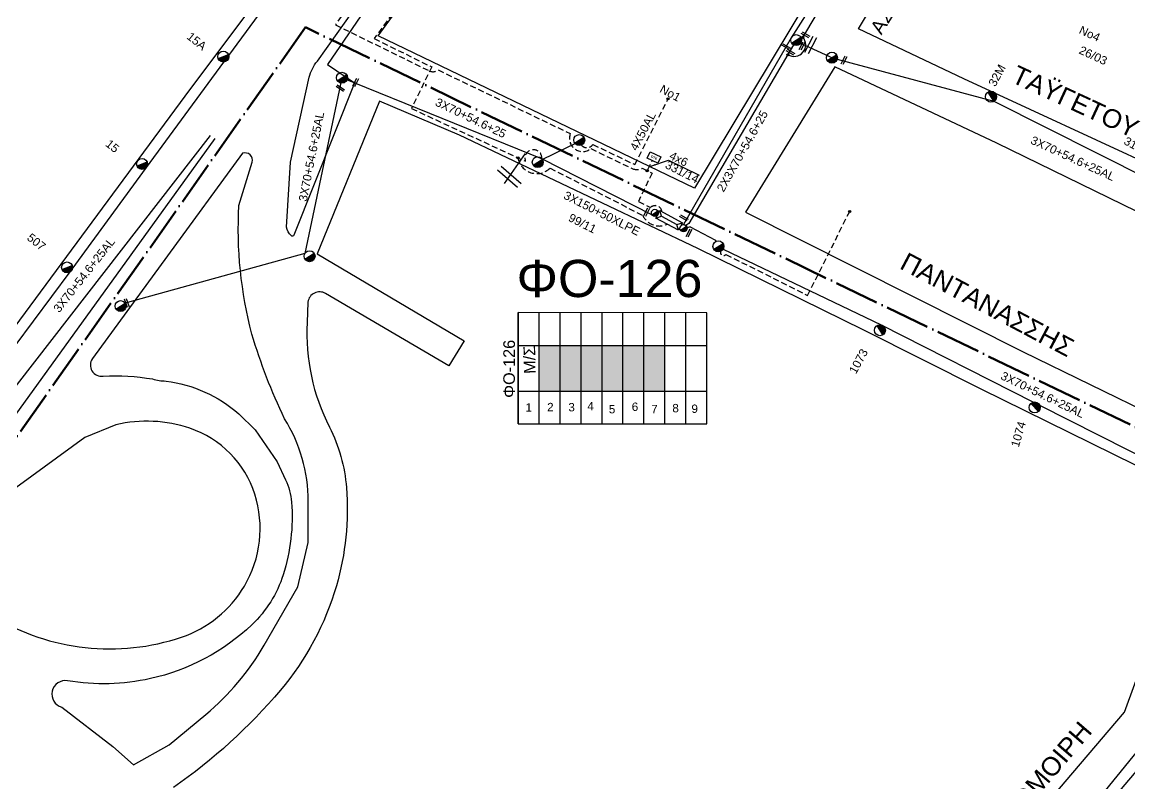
# Model space of a CAD drawing. Header units: millimetres. Extents: x 918 to 3138, y 719 to 1759.
# Drawn here: x 2331.3 to 2569.4, y 1236.1 to 1399.9 of the extents above; entities that cross this region are included whole.
import ezdxf
from ezdxf.enums import TextEntityAlignment as Align

# ---------------------------------------------------------------- set-up
doc = ezdxf.new("R2010")
doc.units = ezdxf.units.MM
doc.header["$LTSCALE"] = 0.5
doc.linetypes.add('ACAD_ISO04W100', pattern=[30, 24, -3, 0, -3])
doc.linetypes.add('DASHED', pattern=[19.05, 12.7, -6.35])
for name, color, linetype in [('Pillar OTE', 7, 'Continuous'), ('Άγνωστα', 7, 'Continuous'), ('Ασφαλειοκιβώτια Χ.Τ 9 αναχωρήσεων', 7, 'Continuous'), ('Γυμνά εναέρια ΧΤ (3Φ)   4x50AL', 7, 'Continuous'), ('Γυμνά εναέρια ΧΤ και ΦΟΠ (3Φ)   4x50+16AL', 7, 'Continuous'), ('Επιγραφές - Σχήματα', 7, 'Continuous'), ('Καλώδια ΧΤ   3x150AL+50XLPE', 7, 'DASHED'), ('Μηχανική τομή', 7, 'Continuous'), ('Στύλος ΦΜ', 7, 'Continuous'), ('Στύλος ΦΜ @ 1', 7, 'Continuous'), ('Συνδέσεις', 7, 'Continuous'), ('Συνεστραμμένα ΧΤ   3x70+54.6+25 AL', 7, 'SYN_LINE'), ('Τομή', 7, 'Continuous'), ('Υποσταθμός εναέριος 2 στύλων', 7, 'Continuous'), ('Υποσταθμός πόλεως', 7, 'Continuous'), ('Υπόβαθρο ΔΕΗ', 7, 'Continuous'), ('Υπόγεια καλώδια Παροχών ΧΤ   4x50AL', 7, 'DASHED'), ('Υπόγεια καλώδια Παροχών ΧΤ   4x6', 7, 'DASHED')]:
    doc.layers.add(name, color=color, linetype=linetype)
doc.styles.add('arial', font='ARIAL.TTF')
doc.styles.get("Standard").update_dxf_attribs({"font": 'ARIAL.TTF'})
doc.linetypes.add('SYN_LINE', pattern='A,0.5,-0.0001,["/\\/\\/\\/",Standard,S=0.1,R=0,X=0,Y=-0.05],-0.25', length=0.7501)
doc.dimstyles.new('ISO-25', dxfattribs={"dimtxt": 2.5, "dimasz": 2.5, "dimexe": 1.25, "dimexo": 0.625, "dimtad": 1, "dimtxsty": 'Standard', "dimcen": 2.5, "dimadec": 0, "dimazin": 0, "dimtfac": 1, "dimtmove": 0, "dimatfit": 3, "dimfxl": 1, "dimarcsym": 0})

# ---------------------------------------------------------------- blocks, each defined once
blk = doc.blocks.new('ΑΣΦΑΛΕΙΟΚΙΒΩΤΙΟ ΥΠΟΣΤΑΘΜΟΥ 9 ΑΝΑΧΩΡΗΣΕΩΝ')
at = {"layer": 'Ασφαλειοκιβώτια Χ.Τ 9 αναχωρήσεων', "ltscale": 40}
for p, q in [((-23.8, 40.36), (24.02, 40.36)), ((-9.72, 40.36), (-9.72, -40.64)), ((9.94, 40.36), (9.94, -40.64)), ((-23.8, 31.36), (24.02, 31.36)), ((-23.8, 22.36), (24.02, 22.36)), ((-23.8, 13.36), (24.02, 13.36)), ((-23.8, 4.36), (24.02, 4.36)), ((-23.8, -4.64), (24.02, -4.64)), ((-23.8, -13.64), (24.02, -13.64)), ((-23.8, -22.64), (24.02, -22.64)), ((-23.8, -31.64), (24.02, -31.64))]:
    blk.add_line(p, q, dxfattribs=at)
at = {"layer": 'Ασφαλειοκιβώτια Χ.Τ 9 αναχωρήσεων'}
blk.add_lwpolyline([(-23.8, -40.64), (24.02, -40.64), (24.02, 40.36), (-23.8, 40.36)], close=True, dxfattribs=at)
for s, p in [('1', (-18.54, 37.25)), ('2', (-18.39, 27.98)), ('3', (-18.45, 18.85)), ('4', (-17.96, 10.67)), ('5', (-19.3, 1.44)), ('6', (-18.25, -8.4)), ('7', (-19.23, -16.79)), ('8', (-18.84, -25.86)), ('9', (-19.09, -34.08))]:
    blk.add_text(s, height=3.6, rotation=270, dxfattribs=at).set_placement(p)
at = {"layer": 'Ασφαλειοκιβώτια Χ.Τ 9 αναχωρήσεων', "ltscale": 40}
for tag, height, p in [('ΟΝΟΜΑ', 5, (-0.16, 44.31)), ('ΚΕΙΜΕΝΟ 1', 2, (17.06, 35.59)), ('ΚΕΙΜΕΝΟ 2', 2, (17.06, 26.88)), ('ΚΕΙΜΕΝΟ 3', 2, (17.06, 17.69)), ('ΚΕΙΜΕΝΟ 4', 2, (17.06, 8.71)), ('ΚΕΙΜΕΝΟ 5', 2, (17.06, -0.13)), ('ΚΕΙΜΕΝΟ 6', 2, (17.06, -9.05)), ('ΚΕΙΜΕΝΟ 7', 2, (17.06, -18.13)), ('ΚΕΙΜΕΝΟ 8', 2, (17.06, -26.85)), ('ΚΕΙΜΕΝΟ 9', 2, (17.06, -35.99)), ('ΣΧ', 2, (-0.1, -42.64))]:
    blk.add_attdef(tag, text='', height=height, dxfattribs=at).set_placement(p, align=Align.MIDDLE_CENTER)
blk = doc.blocks.new('ΜΗΧΑΝΙΚΗ ΤΟΜΗ')
at = {"layer": 'Μηχανική τομή', "ltscale": 40}
for p, q in [((-1.89, 0.78), (1.89, 0.78)), ((1.89, 0), (-1.89, 0))]:
    blk.add_line(p, q, dxfattribs=at)
blk = doc.blocks.new('ΥΠΑΡΧΩΝ ΤΣΙΜΕΝΤΕΝΙΟΣ ΣΤΥΛΟΣ')
at = {"layer": 'Στύλος ΦΜ'}
blk.add_hatch(color=7, dxfattribs=at).paths.add_polyline_path([(-1.29, -2.28, 0.574793), (2.62, 0, 0.268822), (1.3, 2.27)])
at = {"layer": 'Στύλος ΦΜ', "color": 7}
blk.add_line((-1.29, -2.28), (1.3, 2.27), dxfattribs=at)
blk.add_circle((0, 0), 2.62, dxfattribs=at)
at = {"layer": 'Στύλος ΦΜ', "flags": 4}
for tag, p in [('ΑΡΙΘΜΟΣ', (-4.68, 8.05)), ('ΤΥΠΟΣ', (-4.91, 3.03))]:
    blk.add_attdef(tag, p, '', height=4, dxfattribs=at)
blk = doc.blocks.new('ΥΠΟΣΤΑΘΜΟΣ ΕΝΑΕΡΙΟΣ ΕΠΙ 2 ΣΤΥΛΩΝ')
at = {"layer": 'Υποσταθμός εναέριος 2 στύλων', "linetype": 'Continuous'}
for points in [[(-11.97, -2.11, 0.574793), (-8.45, -0.07, 0.268822), (-9.64, 1.98)], [(9.68, -2.15, 0.574793), (13.19, -0.1, 0.268822), (12.01, 1.95)]]:
    blk.add_hatch(color=256, dxfattribs=at).paths.add_polyline_path(points)
for p, q in [((-11.97, -2.11), (-9.64, 1.98)), ((9.68, -2.15), (12.01, 1.95))]:
    blk.add_line(p, q, dxfattribs=at)
for centre in [(-10.81, -0.07), (10.84, -0.1)]:
    blk.add_circle(centre, 2.36, dxfattribs=at)
at = {"layer": 'Υποσταθμός πόλεως', "linetype": 'Continuous', "ltscale": 40}
blk.add_lwpolyline([(-8.57, 2.82), (8.57, 2.82), (8.57, -2.82), (-8.57, -2.82)], close=True, dxfattribs=at)
for points in [[(-5.75, 0), (-8.57, 2.82)], [(-8.57, -2.82), (-5.75, 0)], [(-5.75, 0), (5.75, 0)], [(5.75, 0), (8.57, 2.82)], [(8.57, -2.82), (5.75, 0)]]:
    blk.add_lwpolyline(points, dxfattribs=at)
at = {"layer": 'Υποσταθμός εναέριος 2 στύλων', "ltscale": 40, "flags": 1}
for tag, p in [('ΜΕΤΑΣΧΗΜΑΤΙΣΜΟΣ', (14.09, 2.51)), ('ΙΣΧΥΣ', (14.07, -0.28)), ('ΑΡΙΘΜΟΣ', (14.19, -3))]:
    blk.add_attdef(tag, p, '', height=1.8, dxfattribs=at)
blk = doc.blocks.new('ΤΟΜΗ')
at = {"layer": 'Τομή', "ltscale": 40}
for p, q in [((-5.68, 0), (5.68, 0)), ((5.68, -2.33), (-5.68, -2.33))]:
    blk.add_line(p, q, dxfattribs=at)
blk = doc.blocks.new('_ΣΥΝΔΕΣΗ')
at = {"layer": 'Συνδέσεις', "linetype": 'SYN_LINE', "ltscale": 40}
blk.add_hatch(color=256, dxfattribs=at).paths.add_polyline_path([(0.5, -0.01, 1), (-0.5, -0.01, 1)])
at = {"layer": 'Συνδέσεις'}
blk.add_circle((0, -0.01), 0.5, dxfattribs=at)
blk = doc.blocks.new('TSONTA XT1')
at = {"ltscale": 40}
h = blk.add_hatch(color=256, dxfattribs=at)
h.dxf.hatch_style = 1
h.paths.add_polyline_path([(595.96, 2487.66), (597.07, 2488.77), (595.96, 2489.87), (594.85, 2488.77)])
blk.add_lwpolyline([(594.85, 2488.77), (595.96, 2489.87), (597.07, 2488.77), (595.96, 2487.66)], close=True, dxfattribs=at)
blk = doc.blocks.new('PILLAR ΟΤΕ')
at = {"layer": 'Pillar OTE', "ltscale": 40}
blk.add_lwpolyline([(-3.31, 2.02), (3.39, 2.02), (3.39, -1.99), (-3.31, -1.99)], close=True, dxfattribs=at)
at = {"layer": 'Pillar OTE', "insert": (-1.81, 0.71), "char_height": 1.3575, "width": 109.961, "attachment_point": 1}
blk.add_mtext('{\\fArial|b1|i0|c161|p34;OTE}', dxfattribs=at)

msp = doc.modelspace()

# ---------------------------------------------------------------- hatches: boundary and pattern name
at = {"layer": 'Ασφαλειοκιβώτια Χ.Τ 9 αναχωρήσεων', "ltscale": 40}
for color, points in [(6, [(2442.46, 1330.38), (2442.46, 1320.55), (2446.96, 1320.55), (2446.96, 1330.38)]), (85, [(2446.96, 1330.38), (2446.96, 1320.55), (2451.46, 1320.55), (2451.46, 1330.38)]), (30, [(2451.46, 1330.38), (2451.46, 1320.55), (2455.96, 1320.55), (2455.96, 1330.38)]), (27, [(2455.96, 1330.38), (2455.96, 1320.55), (2460.46, 1320.55), (2460.46, 1330.38)]), (151, [(2460.46, 1330.38), (2460.46, 1320.55), (2464.96, 1320.55), (2464.96, 1330.38)])]:
    msp.add_hatch(color=color, dxfattribs=at).paths.add_polyline_path(points)
at = {"layer": 'Υπόγεια καλώδια Παροχών ΧΤ   4x6', "linetype": 'DASHED', "ltscale": 0.2}
h = msp.add_hatch(color=5, dxfattribs=at)
h.dxf.hatch_style = 1
h.paths.add_polyline_path([(2469.46, 1330.38), (2464.96, 1330.38), (2464.96, 1320.55), (2469.46, 1320.55)])

# ---------------------------------------------------------------- linework, layer by layer
at = {"layer": 'Άγνωστα', "color": 6, "linetype": 'DASHED', "ltscale": 0.2}
msp.add_lwpolyline([(2422.38, 1439.57, 1.198779), (2421.3, 1440.58), (2410.65, 1426.39), (2415.2, 1422.98), (2398.64, 1399.34), (2418.92, 1389.39, 0.258901), (2420.73, 1389.62), (2449.14, 1375.93, 0.769472), (2453.54, 1372.7), (2462.56, 1368.36, 0.193357), (2464.62, 1368.48), (2466.73, 1367.46), (2463.77, 1361.31), (2466.38, 1360.05, -0.61294), (2468.83, 1359.14)], format="xyb", dxfattribs=at)
at = {"layer": 'Άγνωστα', "color": 5, "linetype": 'DASHED', "ltscale": 0.2}
msp.add_lwpolyline([(2410.85, 1401.71), (2406.98, 1396.36), (2419.36, 1390.28), (2414.97, 1381.34), (2439.5, 1369.98, -1.223562), (2443.04, 1370.56)], format="xyb", dxfattribs=at)
at = {"layer": 'Άγνωστα', "color": 2, "linetype": 'DASHED', "ltscale": 0.2}
msp.add_lwpolyline([(2415.51, 1381.08), (2415.51, 1381.08)], dxfattribs=at)
at = {"layer": 'Άγνωστα', "color": 85, "linetype": 'SYN_LINE', "ltscale": 8}
msp.add_lwpolyline([(2474.87, 1355.89), (2480.36, 1353.03)], dxfattribs=at)
at = {"layer": 'Άγνωστα', "color": 85, "linetype": 'SYN_LINE', "ltscale": 20}
for points in [[(2482.02, 1351.11), (2515.95, 1334.8), (2548.74, 1318.19)], [(2550, 1317.55), (2581.89, 1301.39)]]:
    msp.add_lwpolyline(points, dxfattribs=at)
at = {"layer": 'Γυμνά εναέρια ΧΤ και ΦΟΠ (3Φ)   4x50+16AL', "color": 30, "ltscale": 40}
msp.add_lwpolyline([(2573.51, 1246.21), (2552.89, 1220.82), (2529.89, 1201.45)], dxfattribs=at)
at = {"layer": 'Επιγραφές - Σχήματα', "color": 27, "ltscale": 0.2}
msp.add_line((2443.09, 1370.35), (2450.47, 1373.97), dxfattribs=at)
at = {"layer": 'Επιγραφές - Σχήματα', "ltscale": 0.2}
msp.add_line((2439.43, 1371.64), (2434.93, 1365.19), dxfattribs=at)
at = {"layer": 'Επιγραφές - Σχήματα', "color": 85}
for p, q in [((2474.87, 1355.89), (2474.23, 1355.69)), ((2480.36, 1353.03), (2480.33, 1352.65))]:
    msp.add_line(p, q, dxfattribs=at)
at = {"layer": 'Επιγραφές - Σχήματα', "color": 1, "linetype": 'ACAD_ISO04W100', "lineweight": 60, "ltscale": 0.8}
msp.add_lwpolyline([(2961.46, 1088.29), (2717.83, 1224.35), (2701.08, 1246.33), (2659.71, 1265.16), (2602.18, 1297.58), (2392.2, 1398.81), (2304.34, 1274.11), (2245.73, 1191.21), (2095.49, 995.78), (1905.75, 741.14)], dxfattribs=at)
at = {"layer": 'Επιγραφές - Σχήματα', "color": 85, "linetype": 'DASHED', "ltscale": 0.2}
msp.add_lwpolyline([(2482.57, 1349.96), (2500.15, 1341.11), (2509.19, 1359.2)], dxfattribs=at)
at = {"layer": 'Επιγραφές - Σχήματα', "ltscale": 0.2}
msp.add_arc((2497.22, 1395.06), 2.52, 238.6065, 40.6949, dxfattribs=at)
at = {"layer": 'Επιγραφές - Σχήματα', "color": 85, "linetype": 'DASHED', "ltscale": 0.2}
msp.add_arc((2482.05, 1350.31), 0.627, 105.7518, 326.6879, dxfattribs=at)
at = {"layer": 'Καλώδια ΧΤ   3x150AL+50XLPE', "color": 5, "linetype": 'DASHED', "ltscale": 0.2}
msp.add_lwpolyline([(2437.89, 1370.72, 0.607864), (2444.78, 1368.52), (2464.72, 1358.34, 0.425892), (2469.98, 1356.47)], format="xyb", dxfattribs=at)
at = {"layer": 'Συνεστραμμένα ΧΤ   3x70+54.6+25 AL', "color": 30, "ltscale": 20}
msp.add_lwpolyline([(2532.86, 1437.75), (2512.68, 1419.49), (2498.85, 1396.24), (2497.13, 1395.01), (2474.65, 1356.6), (2473.95, 1356.2)], dxfattribs=at)
at = {"layer": 'Συνεστραμμένα ΧΤ   3x70+54.6+25 AL', "color": 6, "ltscale": 20}
for points in [[(2375.71, 1392.76), (2397.08, 1421.82)], [(2342.09, 1346.81), (2358.01, 1368.68), (2374.66, 1391.33)], [(2260.78, 1255.03), (2294.76, 1299.3), (2317.91, 1314.35), (2341.64, 1346.2)]]:
    msp.add_lwpolyline(points, dxfattribs=at)
at = {"layer": 'Συνεστραμμένα ΧΤ   3x70+54.6+25 AL', "color": 151, "ltscale": 20}
msp.add_lwpolyline([(2510.65, 1418.69), (2496.63, 1396.55), (2473.47, 1356.36)], dxfattribs=at)
at = {"layer": 'Συνεστραμμένα ΧΤ   3x70+54.6+25 AL', "color": 85, "ltscale": 10}
msp.add_lwpolyline([(2498.65, 1395.37), (2505.79, 1392.11)], dxfattribs=at)
at = {"layer": 'Συνεστραμμένα ΧΤ   3x70+54.6+25 AL', "color": 85, "ltscale": 20}
msp.add_lwpolyline([(2506.51, 1391.92), (2540.19, 1382.88), (2573.65, 1366.09), (2613.33, 1340.36)], dxfattribs=at)
at = {"layer": 'Συνεστραμμένα ΧΤ   3x70+54.6+25 AL', "color": 27, "ltscale": 20}
msp.add_lwpolyline([(2466.69, 1358.49), (2443.14, 1370.42), (2400.05, 1387.95), (2392.05, 1350.13), (2353.46, 1339.46)], dxfattribs=at)
at = {"layer": 'Υπόβαθρο ΔΕΗ'}
for points in [[(2448.08, 1493.27), (2366.31, 1384), (2307.44, 1304.3, -0.360241), (2287.18, 1299.28), (2282.16, 1301.48), (2220.62, 1343.15), (2099.43, 1425.12), (1991.15, 1499.31, 0.09764), (1955.94, 1514.46, 0.061427), (1925.19, 1517.19), (1878.06, 1514.02), (1808.35, 1509.32), (1801.75, 1508.87), (1794.29, 1509.6), (1775.49, 1512.53), (1691.32, 1536), (1576.76, 1569.78), (1342.2, 1637.07), (1170.37, 1688.54), (1147.42, 1698.34, -0.172979), (1117.46, 1726.05), (1110.42, 1739.29)], [(2402.81, 1387.03), (2389.71, 1354.12, -0.524469), (2389.13, 1353.99, -0.162691), (2388.12, 1355.8), (2388.97, 1369.79), (2393.03, 1388.05, -0.122751), (2394.76, 1391.51), (2431.53, 1443.35), (2442.53, 1458.39, -0.387665), (2444.76, 1458.84), (2420.04, 1424.59), (2396.95, 1390.83), (2402.74, 1386.85)], [(2527.59, 1203.7), (2568.27, 1251.5), (2585, 1297.29), (2584.86, 1297.57), (2537.48, 1320.95), (2512.21, 1333.63), (2476.52, 1351.2), (2425.29, 1375.58), (2408.11, 1382.93), (2394.75, 1350.06), (2426.33, 1331.39), (2423.05, 1325.96), (2396.52, 1341.55, 0.539261), (2392.75, 1339.7), (2392.54, 1335.29, 0.130401), (2397.36, 1312.82, -0.098483), (2401.02, 1299.78, -0.090176), (2398.86, 1278.68, -0.105441), (2386.82, 1256.23, -0.065111), (2363.82, 1235.28, -0.091223)], [(2355.27, 1240.19), (2362.94, 1244.48), (2370.78, 1251.01, 0.088285), (2383.31, 1265.87), (2390.54, 1278.46), (2392.82, 1288.01), (2392.82, 1296.83, 0.141181), (2387.7, 1314.62, -0.039938), (2380.71, 1332.79, -0.078809), (2377.91, 1360.45), (2380.73, 1369.79, 0.61852), (2378.7, 1371.7), (2346.42, 1327.53)], [(2346.42, 1327.53, 0.673339), (2348.73, 1323.79, -0.055142), (2359.34, 1323.16, 0.065385), (2362.23, 1322.71, -0.149475), (2377.86, 1315.66), (2381.39, 1312.22), (2386.12, 1305.37), (2387.95, 1301.46, -0.090471), (2389.21, 1296.68, -0.096349), (2387.41, 1281.03, -0.127201), (2380.68, 1270.29, -0.135649), (2358.86, 1258.7, -0.096396), (2341.08, 1258.23, 0.948332), (2339.82, 1252.55), (2350.79, 1244.1), (2355.27, 1240.19)], [(2409.05, 1177.3), (2303.6, 1251.89), (2318.87, 1275.24), (2319.24, 1275.64), (2325.11, 1272.08, 0.220945), (2365.57, 1267.63, 0.180003), (2379.08, 1278.59, 0.213315), (2381.31, 1298.36, 0.239117), (2367.35, 1312.56, 0.139574), (2351.46, 1313.31), (2344.78, 1310.6), (2327.29, 1297.81), (2283.52, 1230.79, 0.924794), (2284.66, 1229.91, -0.014175), (2286.72, 1232.07, -0.077684), (2293.9, 1237.24, -0.208222), (2307.45, 1238.04, -0.066881), (2315.49, 1233.79), (2404.23, 1171.2, 0.023303), (2407.09, 1169.37, 0.812457), (2411.84, 1174.71), (2409.02, 1177.32)]]:
    msp.add_lwpolyline(points, format="xyb", dxfattribs=at)
for points in [[(2565.08, 1512.74), (2517.44, 1433.48), (2475.8, 1364.19), (2407.86, 1396.94), (2452.26, 1458.09), (2479.98, 1494.55), (2499.78, 1522.48), (2512.61, 1539.42), (2565.08, 1512.74)], [(2511.06, 1398.47), (2530.73, 1431.19), (2583.44, 1407.57), (2592.88, 1402.89), (2641.22, 1381.21), (2641.4, 1375.91), (2619.15, 1346.92), (2603.15, 1354.45), (2576.5, 1367.9), (2533.73, 1387.75), (2511.06, 1398.47)], [(2506.03, 1390.33), (2486.81, 1359.05), (2546.47, 1329.02), (2589.67, 1307.95), (2613.04, 1338.61), (2540.85, 1373.9), (2506.03, 1390.33)], [(2372.75, 1374.87), (2299.47, 1273.51), (2292.85, 1278.2), (2314.82, 1302.15), (2371.77, 1375.56)], [(2470.23, 1370.24), (2476.84, 1366.97)], [(2646.18, 1125.09), (2672.39, 1167.19), (2673.03, 1168.78), (2572.37, 1240.65), (2539.87, 1202.4), (2605.61, 1153.75), (2646.18, 1125.09)]]:
    msp.add_lwpolyline(points, dxfattribs=at)
at = {"layer": 'Υπόγεια καλώδια Παροχών ΧΤ   4x50AL', "color": 27, "linetype": 'DASHED', "ltscale": 0.2}
msp.add_lwpolyline([(2451.51, 1373.48, 0.508986), (2453.97, 1373.6), (2463, 1369.26), (2470.14, 1383.44)], format="xyb", dxfattribs=at)
at = {"layer": 'Υπόγεια καλώδια Παροχών ΧΤ   4x6', "color": 6, "linetype": 'DASHED', "ltscale": 0.2}
msp.add_lwpolyline([(2465.82, 1368.25), (2466.77, 1370.13)], dxfattribs=at)

# ---------------------------------------------------------------- block references
at = {"layer": 'Pillar OTE', "xscale": 0.3750000000000001, "yscale": 0.3750000000000001, "zscale": 0.3750000000000001, "rotation": 334.2682119435105}
msp.add_blockref('PILLAR ΟΤΕ', (2467.1, 1370.8), dxfattribs=at)
at = {"layer": 'Ασφαλειοκιβώτια Χ.Τ 9 αναχωρήσεων', "xscale": 0.5000000000000037, "yscale": 0.5000000000000037, "zscale": 0.5000000000000037, "rotation": 89.99526675310527}
msp.add_blockref('ΑΣΦΑΛΕΙΟΚΙΒΩΤΙΟ ΥΠΟΣΤΑΘΜΟΥ 9 ΑΝΑΧΩΡΗΣΕΩΝ', (2458.14, 1325.41), dxfattribs=at).add_auto_attribs({'ΟΝΟΜΑ': 'ΦΟ-126'})
at = {"layer": 'Μηχανική τομή'}
for p, xscale, yscale, zscale, rotation in [((2499.59, 1397.01), 0.4999999999999998, 0.4999999999999998, 0.4999999999999998, 330.8290468552934), ((2499.09, 1394.69), 0.4999999999999996, 0.4999999999999996, 0.4999999999999996, 62.72551710385088), ((2495.44, 1394.47), 0.4999999999999997, 0.4999999999999997, 0.4999999999999997, 330.8290468552934), ((2496.36, 1393.3), 0.4999999999999996, 0.4999999999999996, 0.4999999999999996, 330.8290468552934), ((2508.13, 1391.63), 0.4999999999999996, 0.4999999999999996, 0.4999999999999996, 62.72551710385088), ((2399.61, 1385.54), 0.499999999999998, 0.499999999999998, 0.499999999999998, 325.7568529151827), ((2403.15, 1386.85), 0.4999999999999996, 0.4999999999999996, 0.4999999999999996, 62.72551710385088), ((2473.46, 1357.65), 0.4999999999999997, 0.4999999999999997, 0.4999999999999997, 330.8290468552934), ((2474.84, 1354.47), 0.4999999999999996, 0.4999999999999996, 0.4999999999999996, 62.72551710385088), ((2353.65, 1339.44), 0.4999999999999039, 0.4999999999999039, 0.4999999999999039, 290.2455138432171)]:
    msp.add_blockref('ΜΗΧΑΝΙΚΗ ΤΟΜΗ', p, dxfattribs=dict(at, xscale=xscale, yscale=yscale, zscale=zscale, rotation=rotation))
at = {"layer": 'Μηχανική τομή', "linetype": 'DASHED', "xscale": 0.4999999999999996, "yscale": 0.4999999999999996, "zscale": 0.4999999999999996, "rotation": 62.72551710385088}
msp.add_blockref('ΜΗΧΑΝΙΚΗ ΤΟΜΗ', (2465.71, 1358.98), dxfattribs=at)
at = {"layer": 'Στύλος ΦΜ @ 1', "ltscale": 40}
ref = msp.add_blockref('ΥΠΑΡΧΩΝ ΤΣΙΜΕΝΤΕΝΙΟΣ ΣΤΥΛΟΣ', (2374.56, 1392.5), dxfattribs=dict(at, xscale=0.449999999999818, yscale=0.449999999999818, zscale=0.449999999999818, rotation=321.29519655953))
ref.add_attrib('ΤΥΠΟΣ', '15A', (2366.52, 1396.51), dxfattribs={"layer": 'Στύλος ΦΜ', "height": 1.8, "rotation": 321.2952, "flags": 4})
at = {"layer": 'Στύλος ΦΜ @ 1', "ltscale": 40, "xscale": 0.4499999999998181, "yscale": 0.4499999999998181, "zscale": 0.4499999999998181, "rotation": 331.8094651412195}
for p in [(2497.69, 1396.04), (2505.38, 1392.27), (2400.05, 1387.95), (2451.05, 1374.54), (2442.14, 1369.79), (2480.98, 1351.68), (2393.09, 1349.57), (2352.46, 1338.84)]:
    msp.add_blockref('ΥΠΑΡΧΩΝ ΤΣΙΜΕΝΤΕΝΙΟΣ ΣΤΥΛΟΣ', p, dxfattribs=at)
at = {"layer": 'Στύλος ΦΜ @ 1', "ltscale": 40}
ref = msp.add_blockref('ΥΠΑΡΧΩΝ ΤΣΙΜΕΝΤΕΝΙΟΣ ΣΤΥΛΟΣ', (2539.56, 1383.88), dxfattribs=dict(at, xscale=0.4499999999998181, yscale=0.4499999999998181, zscale=0.4499999999998181, rotation=61.82203444627176))
ref.add_attrib('ΤΥΠΟΣ', '32M', (2540.49, 1385.88), dxfattribs={"layer": 'Στύλος ΦΜ', "height": 1.8, "rotation": 61.822, "flags": 4})
ref = msp.add_blockref('ΥΠΑΡΧΩΝ ΤΣΙΜΕΝΤΕΝΙΟΣ ΣΤΥΛΟΣ', (2357.09, 1369.42), dxfattribs=dict(at, xscale=0.449999999999818, yscale=0.449999999999818, zscale=0.449999999999818, rotation=321.29519655953))
ref.add_attrib('ΤΥΠΟΣ', '15', (2349.06, 1373.42), dxfattribs={"layer": 'Στύλος ΦΜ', "height": 1.8, "rotation": 321.2952, "flags": 4})
ref = msp.add_blockref('ΥΠΑΡΧΩΝ ΤΣΙΜΕΝΤΕΝΙΟΣ ΣΤΥΛΟΣ', (2574.21, 1367.13), dxfattribs=dict(at, xscale=0.4499999999998181, yscale=0.4499999999998181, zscale=0.4499999999998181, rotation=331.8094651412195))
ref.add_attrib('ΤΥΠΟΣ', '31Μ.Τ.', (2567.94, 1373.78), dxfattribs={"layer": 'Στύλος ΦΜ', "height": 1.8, "rotation": 331.8095, "flags": 4})
ref = msp.add_blockref('ΥΠΑΡΧΩΝ ΤΣΙΜΕΝΤΕΝΙΟΣ ΣΤΥΛΟΣ', (2340.96, 1347.16), dxfattribs=dict(at, xscale=0.449999999999818, yscale=0.449999999999818, zscale=0.449999999999818, rotation=321.29519655953))
ref.add_attrib('ΤΥΠΟΣ', '507', (2332.18, 1353.25), dxfattribs={"layer": 'Στύλος ΦΜ', "height": 1.8, "rotation": 321.2952, "flags": 4})
ref = msp.add_blockref('ΥΠΑΡΧΩΝ ΤΣΙΜΕΝΤΕΝΙΟΣ ΣΤΥΛΟΣ', (2515.69, 1333.65), dxfattribs=dict(at, xscale=0.449999999999818, yscale=0.449999999999818, zscale=0.449999999999818, rotation=61.74993104349309))
ref.add_attrib('ΤΥΠΟΣ', '1073', (2510.55, 1324.09), dxfattribs={"layer": 'Στύλος ΦΜ', "height": 1.8, "rotation": 61.7499, "flags": 4})
ref = msp.add_blockref('ΥΠΑΡΧΩΝ ΤΣΙΜΕΝΤΕΝΙΟΣ ΣΤΥΛΟΣ', (2548.95, 1317.03), dxfattribs=dict(at, xscale=0.4499999999998181, yscale=0.4499999999998181, zscale=0.4499999999998181, rotation=73.62529220519365))
ref.add_attrib('ΤΥΠΟΣ', '1074', (2545.53, 1308.33), dxfattribs={"layer": 'Στύλος ΦΜ', "height": 1.8, "rotation": 73.6253, "flags": 4})
at = {"layer": 'Συνδέσεις', "xscale": 0.4500000000002728, "yscale": 0.4500000000002728, "zscale": 0.4500000000002728}
for p in [(2499.13, 1396.71), (2495.91, 1392.91), (2470.14, 1383.44), (2437.89, 1370.72), (2509.19, 1359.2)]:
    msp.add_blockref('_ΣΥΝΔΕΣΗ', p, dxfattribs=at)
at = {"layer": 'Συνδέσεις', "xscale": 0.2825797537145202, "yscale": 0.2825797537145202, "zscale": 0.2825797537145202, "rotation": 334.2682119435044}
msp.add_blockref('TSONTA XT1', (2008.65, 807.54), dxfattribs=at)
at = {"layer": 'Τομή'}
for p, xscale, yscale, zscale, rotation in [((2500.44, 1395.16), 0.3393940584662991, 0.3393940584662991, 0.3393940584662991, 62.68511553915152), ((2436.41, 1367.09), 0.5000000000000937, 0.5000000000000937, 0.5000000000000937, 318.9104097957583)]:
    msp.add_blockref('ΤΟΜΗ', p, dxfattribs=dict(at, xscale=xscale, yscale=yscale, zscale=zscale, rotation=rotation))
at = {"layer": 'Υποσταθμός εναέριος 2 στύλων', "xscale": 0.3224060504700937, "yscale": 0.3224060504700937, "zscale": 0.3224060504700937, "rotation": 331.9222832413724}
msp.add_blockref('ΥΠΟΣΤΑΘΜΟΣ ΕΝΑΕΡΙΟΣ ΕΠΙ 2 ΣΤΥΛΩΝ', (2470.41, 1357.27), dxfattribs=at)

# ---------------------------------------------------------------- texts
at = {"layer": 'Άγνωστα', "ltscale": 40, "insert": (2542.26, 1324.84), "char_height": 1.8, "width": 17.1868, "attachment_point": 1, "rotation": 334.2672, "style": 'arial'}
msp.add_mtext('3X70+54.6+25AL', dxfattribs=at)
at = {"layer": 'Γυμνά εναέρια ΧΤ (3Φ)   4x50AL', "ltscale": 40, "insert": (2461.85, 1372.92), "char_height": 1.8, "width": 17.1868, "attachment_point": 1, "rotation": 62.2701, "style": 'arial'}
msp.add_mtext('4X50AL', dxfattribs=at)
at = {"layer": 'Επιγραφές - Σχήματα', "attachment_point": 1}
for s, insert, char_height, width, rotation in [('ΑΣΤΡΟΝΑΥΤΩΝ', (2513.44, 1398.59), 3, 63.5526, 58.5662), ('ΣΑΡΩΝΙΚΟΥ', (2569.49, 1409.89), 4, 15.1545, 335.1581), ('ΤΑΫΓΕΤΟΥ', (2545.33, 1390.76), 4, 15.1545, 335.1581), ('ΠΑΝΤΑΝΑΣΣΗΣ', (2521.57, 1350.55), 4, 15.1545, 332.0778), ('Μ/Σ', (2439.18, 1324.24), 2.5, 2.3343, 91.1062), ('ΚΑΛΟΜΟΙΡΗ', (2536.47, 1224.21), 4, 15.1545, 49.3443)]:
    msp.add_mtext(s, dxfattribs=dict(at, insert=insert, char_height=char_height, width=width, rotation=rotation))
at = {"layer": 'Επιγραφές - Σχήματα', "ltscale": 40, "char_height": 1.8, "width": 17.1868, "attachment_point": 1, "style": 'arial'}
for s, insert, rotation in [('Νο4', (2559.07, 1399.21), 335.3005), ('26/03', (2559.06, 1394.88), 335.3005), ('Νο1', (2469.04, 1386.54), 331.4789), ('4x6', (2471.06, 1372.21), 333.1187), ('331/14', (2470.16, 1370.24), 333.1187), ('99/11', (2449.35, 1358.86), 333.1187)]:
    msp.add_mtext(s, dxfattribs=dict(at, insert=insert, rotation=rotation))
at = {"layer": 'Επιγραφές - Σχήματα', "ltscale": 40, "insert": (2437.57, 1348.78), "char_height": 4, "width": 17.8089, "attachment_point": 1, "style": 'arial'}
msp.add_mtext('{\\H2x;ΦO-126}', dxfattribs=at)
at = {"layer": 'Καλώδια ΧΤ   3x150AL+50XLPE', "ltscale": 40, "insert": (2448.34, 1363.65), "char_height": 1.8, "width": 17.1868, "attachment_point": 1, "rotation": 333.1187, "style": 'arial'}
msp.add_mtext('3X150+50XLPE', dxfattribs=at)
at = {"layer": 'Συνεστραμμένα ΧΤ   3x70+54.6+25 AL', "ltscale": 40, "char_height": 1.8, "width": 17.1868, "attachment_point": 1, "style": 'arial'}
for s, insert, rotation in [('3X70+54.6+25', (2420.7, 1383.7), 334.2672), ('3X70+54.6+25AL', (2390.71, 1361.56), 78.8907), ('2X3X70+54.6+25', (2480.52, 1364.11), 60.536)]:
    msp.add_mtext(s, dxfattribs=dict(at, insert=insert, rotation=rotation))
at = {"layer": 'Συνεστραμμένα ΧΤ   3x70+54.6+25 AL', "ltscale": 20, "char_height": 1.8, "width": 17.1868, "attachment_point": 1, "style": 'arial'}
for insert, rotation in [((2548.66, 1375.51), 335.3005), ((2337.85, 1338.4), 51.7177)]:
    msp.add_mtext('3X70+54.6+25AL', dxfattribs=dict(at, insert=insert, rotation=rotation))

# ---------------------------------------------------------------- leaders
at = {"layer": 'Επιγραφές - Σχήματα', "ltscale": 40}
msp.add_leader([(2466.44, 1368.9), (2470.23, 1370.24)], dimstyle='ISO-25', override={"dimasz": 1, "dimtad": 0}, dxfattribs=at)

doc.saveas('drawing.dxf')
